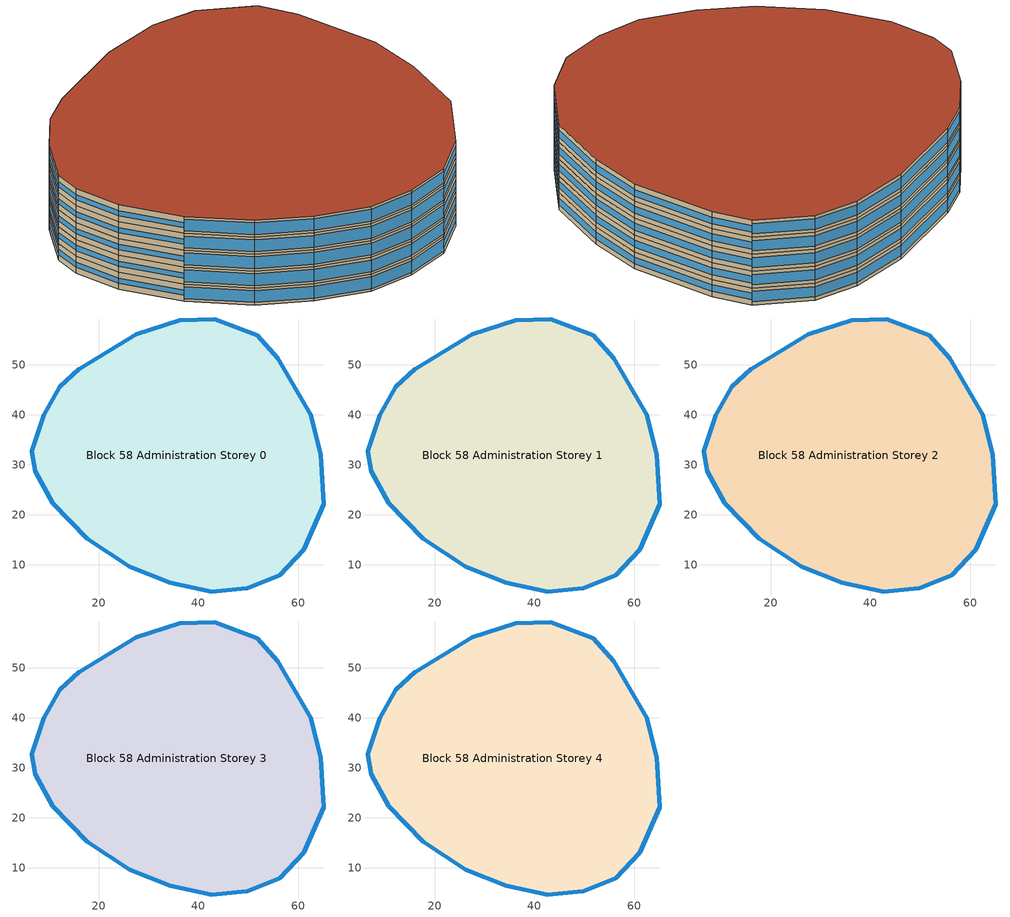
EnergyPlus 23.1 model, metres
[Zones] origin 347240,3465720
Block 58 Administration Storey 0
 floor ground (Project Floor): 55.92,51.37 62.51,40.08 64.49,32.06 65.11,22.08 61.07,13.04 56.33,7.9 49.73,5.34 42.67,4.55 34.32,6.45 26.28,9.56 17.79,15.23 10.85,22.31 7.33,28.68 6.62,32.69 9.01,39.97 12.24,45.69 16.19,49.29 27.53,56.11 36.23,58.98 43.28,59.21 51.8,55.98 z0
 wall outside (Project Wall): 16.19,49.29 12.24,45.69 9.01,39.97 6.62,32.69 7.33,28.68 10.85,22.31 17.79,15.23 26.28,9.56 34.32,6.45 42.67,4.55 49.73,5.34 56.33,7.9 61.07,13.04 65.11,22.08 64.49,32.06 62.51,40.08 55.92,51.37 51.8,55.98 43.28,59.21 36.23,58.98 27.53,56.11 16.19,49.29 z0:3
 window (Administration_north_window_construction): 16.19,49.29 12.24,45.69 / 51.79,55.98 43.28,59.2 / 43.27,59.21 36.23,58.98 / 36.23,58.97 27.53,56.11 / 27.52,56.1 16.2,49.29 z0.6:2.4
 window (Administration_west_window_construction): 12.24,45.68 9.02,39.97 / 9.01,39.96 6.63,32.69 / 6.62,32.68 7.33,28.69 / 7.33,28.68 10.85,22.32 / 10.86,22.31 17.79,15.23 z1.05:1.95
 window (Administration_south_window_construction): 17.8,15.22 26.27,9.56 / 26.28,9.56 34.32,6.45 / 34.33,6.45 42.67,4.55 / 42.67,4.55 49.72,5.34 / 49.73,5.34 56.33,7.9 z0.45:2.55
 window (Administration_east_window_construction): 56.33,7.9 61.07,13.04 / 61.07,13.05 65.1,22.07 / 65.1,22.08 64.49,32.06 / 64.49,32.07 62.51,40.07 / 62.51,40.08 55.92,51.37 / 55.92,51.37 51.8,55.97 z0.9:2.1
 roof outside (Project Ceiling): 56.33,7.9 61.07,13.04 65.11,22.08 64.49,32.06 62.51,40.08 55.92,51.37 51.8,55.98 43.28,59.21 36.23,58.98 27.53,56.11 16.19,49.29 12.24,45.69 9.01,39.97 6.62,32.69 7.33,28.68 10.85,22.31 17.79,15.23 26.28,9.56 34.32,6.45 42.67,4.55 49.73,5.34 z3
Block 58 Administration Storey 1
 floor outside (Project Floor): 55.92,51.37 62.51,40.08 64.49,32.06 65.11,22.08 61.07,13.04 56.33,7.9 49.73,5.34 42.67,4.55 34.32,6.45 26.28,9.56 17.79,15.23 10.85,22.31 7.33,28.68 6.62,32.69 9.01,39.97 12.24,45.69 16.19,49.29 27.53,56.11 36.23,58.98 43.28,59.21 51.8,55.98 z3
 wall outside (Project Wall): 16.19,49.29 12.24,45.69 9.01,39.97 6.62,32.69 7.33,28.68 10.85,22.31 17.79,15.23 26.28,9.56 34.32,6.45 42.67,4.55 49.73,5.34 56.33,7.9 61.07,13.04 65.11,22.08 64.49,32.06 62.51,40.08 55.92,51.37 51.8,55.98 43.28,59.21 36.23,58.98 27.53,56.11 16.19,49.29 z3:6
 window (Administration_north_window_construction): 16.19,49.29 12.24,45.69 / 51.79,55.98 43.28,59.2 / 43.27,59.21 36.23,58.98 / 36.23,58.97 27.53,56.11 / 27.52,56.1 16.2,49.29 z3.6:5.4
 window (Administration_west_window_construction): 12.24,45.68 9.02,39.97 / 9.01,39.96 6.63,32.69 / 6.62,32.68 7.33,28.69 / 7.33,28.68 10.85,22.32 / 10.86,22.31 17.79,15.23 z4.05:4.95
 window (Administration_south_window_construction): 17.8,15.22 26.27,9.56 / 26.28,9.56 34.32,6.45 / 34.33,6.45 42.67,4.55 / 42.67,4.55 49.72,5.34 / 49.73,5.34 56.33,7.9 z3.45:5.55
 window (Administration_east_window_construction): 56.33,7.9 61.07,13.04 / 61.07,13.05 65.1,22.07 / 65.1,22.08 64.49,32.06 / 64.49,32.07 62.51,40.07 / 62.51,40.08 55.92,51.37 / 55.92,51.37 51.8,55.97 z3.9:5.1
 roof outside (Project Ceiling): 56.33,7.9 61.07,13.04 65.11,22.08 64.49,32.06 62.51,40.08 55.92,51.37 51.8,55.98 43.28,59.21 36.23,58.98 27.53,56.11 16.19,49.29 12.24,45.69 9.01,39.97 6.62,32.69 7.33,28.68 10.85,22.31 17.79,15.23 26.28,9.56 34.32,6.45 42.67,4.55 49.73,5.34 z6
Block 58 Administration Storey 2
 floor outside (Project Floor): 55.92,51.37 62.51,40.08 64.49,32.06 65.11,22.08 61.07,13.04 56.33,7.9 49.73,5.34 42.67,4.55 34.32,6.45 26.28,9.56 17.79,15.23 10.85,22.31 7.33,28.68 6.62,32.69 9.01,39.97 12.24,45.69 16.19,49.29 27.53,56.11 36.23,58.98 43.28,59.21 51.8,55.98 z6
 wall outside (Project Wall): 16.19,49.29 12.24,45.69 9.01,39.97 6.62,32.69 7.33,28.68 10.85,22.31 17.79,15.23 26.28,9.56 34.32,6.45 42.67,4.55 49.73,5.34 56.33,7.9 61.07,13.04 65.11,22.08 64.49,32.06 62.51,40.08 55.92,51.37 51.8,55.98 43.28,59.21 36.23,58.98 27.53,56.11 16.19,49.29 z6:9
 window (Administration_north_window_construction): 16.19,49.29 12.24,45.69 / 51.79,55.98 43.28,59.2 / 43.27,59.21 36.23,58.98 / 36.23,58.97 27.53,56.11 / 27.52,56.1 16.2,49.29 z6.6:8.4
 window (Administration_west_window_construction): 12.24,45.68 9.02,39.97 / 9.01,39.96 6.63,32.69 / 6.62,32.68 7.33,28.69 / 7.33,28.68 10.85,22.32 / 10.86,22.31 17.79,15.23 z7.05:7.95
 window (Administration_south_window_construction): 17.8,15.22 26.27,9.56 / 26.28,9.56 34.32,6.45 / 34.33,6.45 42.67,4.55 / 42.67,4.55 49.72,5.34 / 49.73,5.34 56.33,7.9 z6.45:8.55
 window (Administration_east_window_construction): 56.33,7.9 61.07,13.04 / 61.07,13.05 65.1,22.07 / 65.1,22.08 64.49,32.06 / 64.49,32.07 62.51,40.07 / 62.51,40.08 55.92,51.37 / 55.92,51.37 51.8,55.97 z6.9:8.1
 roof outside (Project Ceiling): 56.33,7.9 61.07,13.04 65.11,22.08 64.49,32.06 62.51,40.08 55.92,51.37 51.8,55.98 43.28,59.21 36.23,58.98 27.53,56.11 16.19,49.29 12.24,45.69 9.01,39.97 6.62,32.69 7.33,28.68 10.85,22.31 17.79,15.23 26.28,9.56 34.32,6.45 42.67,4.55 49.73,5.34 z9
Block 58 Administration Storey 3
 floor outside (Project Floor): 55.92,51.37 62.51,40.08 64.49,32.06 65.11,22.08 61.07,13.04 56.33,7.9 49.73,5.34 42.67,4.55 34.32,6.45 26.28,9.56 17.79,15.23 10.85,22.31 7.33,28.68 6.62,32.69 9.01,39.97 12.24,45.69 16.19,49.29 27.53,56.11 36.23,58.98 43.28,59.21 51.8,55.98 z9
 wall outside (Project Wall): 16.19,49.29 12.24,45.69 9.01,39.97 6.62,32.69 7.33,28.68 10.85,22.31 17.79,15.23 26.28,9.56 34.32,6.45 42.67,4.55 49.73,5.34 56.33,7.9 61.07,13.04 65.11,22.08 64.49,32.06 62.51,40.08 55.92,51.37 51.8,55.98 43.28,59.21 36.23,58.98 27.53,56.11 16.19,49.29 z9:12
 window (Administration_north_window_construction): 16.19,49.29 12.24,45.69 / 51.79,55.98 43.28,59.2 / 43.27,59.21 36.23,58.98 / 36.23,58.97 27.53,56.11 / 27.52,56.1 16.2,49.29 z9.6:11.4
 window (Administration_west_window_construction): 12.24,45.68 9.02,39.97 / 9.01,39.96 6.63,32.69 / 6.62,32.68 7.33,28.69 / 7.33,28.68 10.85,22.32 / 10.86,22.31 17.79,15.23 z10.05:10.95
 window (Administration_south_window_construction): 17.8,15.22 26.27,9.56 / 26.28,9.56 34.32,6.45 / 34.33,6.45 42.67,4.55 / 42.67,4.55 49.72,5.34 / 49.73,5.34 56.33,7.9 z9.45:11.55
 window (Administration_east_window_construction): 56.33,7.9 61.07,13.04 / 61.07,13.05 65.1,22.07 / 65.1,22.08 64.49,32.06 / 64.49,32.07 62.51,40.07 / 62.51,40.08 55.92,51.37 / 55.92,51.37 51.8,55.97 z9.9:11.1
 roof outside (Project Ceiling): 56.33,7.9 61.07,13.04 65.11,22.08 64.49,32.06 62.51,40.08 55.92,51.37 51.8,55.98 43.28,59.21 36.23,58.98 27.53,56.11 16.19,49.29 12.24,45.69 9.01,39.97 6.62,32.69 7.33,28.68 10.85,22.31 17.79,15.23 26.28,9.56 34.32,6.45 42.67,4.55 49.73,5.34 z12
Block 58 Administration Storey 4
 floor outside (Project Floor): 55.92,51.37 62.51,40.08 64.49,32.06 65.11,22.08 61.07,13.04 56.33,7.9 49.73,5.34 42.67,4.55 34.32,6.45 26.28,9.56 17.79,15.23 10.85,22.31 7.33,28.68 6.62,32.69 9.01,39.97 12.24,45.69 16.19,49.29 27.53,56.11 36.23,58.98 43.28,59.21 51.8,55.98 z12
 wall outside (Project Wall): 16.19,49.29 12.24,45.69 9.01,39.97 6.62,32.69 7.33,28.68 10.85,22.31 17.79,15.23 26.28,9.56 34.32,6.45 42.67,4.55 49.73,5.34 56.33,7.9 61.07,13.04 65.11,22.08 64.49,32.06 62.51,40.08 55.92,51.37 51.8,55.98 43.28,59.21 36.23,58.98 27.53,56.11 16.19,49.29 z12:15
 window (Administration_north_window_construction): 16.19,49.29 12.24,45.69 / 51.79,55.98 43.28,59.2 / 43.27,59.21 36.23,58.98 / 36.23,58.97 27.53,56.11 / 27.52,56.1 16.2,49.29 z12.6:14.4
 window (Administration_west_window_construction): 12.24,45.68 9.02,39.97 / 9.01,39.96 6.63,32.69 / 6.62,32.68 7.33,28.69 / 7.33,28.68 10.85,22.32 / 10.86,22.31 17.79,15.23 z13.05:13.95
 window (Administration_south_window_construction): 17.8,15.22 26.27,9.56 / 26.28,9.56 34.32,6.45 / 34.33,6.45 42.67,4.55 / 42.67,4.55 49.72,5.34 / 49.73,5.34 56.33,7.9 z12.45:14.55
 window (Administration_east_window_construction): 56.33,7.9 61.07,13.04 / 61.07,13.05 65.1,22.07 / 65.1,22.08 64.49,32.06 / 64.49,32.07 62.51,40.07 / 62.51,40.08 55.92,51.37 / 55.92,51.37 51.8,55.97 z12.9:14.1
 roof outside (Project Flat Roof): 56.33,7.9 61.07,13.04 65.11,22.08 64.49,32.06 62.51,40.08 55.92,51.37 51.8,55.98 43.28,59.21 36.23,58.98 27.53,56.11 16.19,49.29 12.24,45.69 9.01,39.97 6.62,32.69 7.33,28.68 10.85,22.31 17.79,15.23 26.28,9.56 34.32,6.45 42.67,4.55 49.73,5.34 z15
[Building]
Building_1: North Axis=0; Terrain=City; Loads Convergence Tolerance Value=0.04; Temperature Convergence Tolerance Value=0.4; Solar Distribution=FullExterior; Maximum Number of Warmup Days=25; Minimum Number of Warmup Days=6
[Site:Location]
CHN Design_Conditions: Latitude=30; Longitude=114; Time Zone=8; Elevation=12
[SIZINGPERIOD:DESIGNDAY] Day of Month=21; DryBulb Temperature Range Modifier Type=DefaultMultipliers; Humidity Condition Type=Wetbulb; Barometric Pressure=101181; Rain Indicator=No; Snow Indicator=No; Daylight Saving Time Indicator=No; Sky Clearness=0; Begin Environment Reset Mode=FullResetAtBeginEnvironment
Name | Month | Day Type | Maximum DryBulb Temperature | Daily DryBulb Temperature Range | Wetbulb or DewPoint at Maximum DryBulb | Wind Speed | Wind Direction | Solar Model Indicator | ASHRAE Clear Sky Optical Depth for Beam Irradiance taub | ASHRAE Clear Sky Optical Depth for Diffuse Irradiance taud
Ann Htg 99.6% Condns DB | 1 | WinterDesignDay | -10 | 0 | -4.8 | 1 | 340 | ASHRAEClearSky | 0 | 0
Ann Clg .4% Condns DB=>MWB | 7 | SummerDesignDay | 40 | 6.6 | 27.1 | 3.5 | 220 | ASHRAETau | 0.781 | 1.413
[MATERIAL]
DefaultMaterial: Roughness=Rough; Thickness=0.1; Conductivity=0.1; Density=1000; Specific Heat=1000; Thermal Absorptance=0.9; Solar Absorptance=0.7; Visible Absorptance=0.7
[WINDOWMATERIAL:SIMPLEGLAZINGSYSTEM] UFactor=3; Visible Transmittance=0.6
Name | Solar Heat Gain Coefficient
Administration_east_window; Administration_south_window; Administration_west_window | 0.3
Administration_north_window | 0.35
[CONSTRUCTION]
Project Wall; Project Floor; Project Flat Roof; Project Ceiling: DefaultMaterial
Administration_east_window_construction: Administration_east_window
Administration_south_window_construction: Administration_south_window
Administration_west_window_construction: Administration_west_window
Administration_north_window_construction: Administration_north_window
[SPACE] Ceiling Height=autocalculate; Volume=autocalculate; Floor Area=autocalculate; Space Type=Administration
Name | Zone
Block 58 Administration Storey 0_space | Block 58 Administration Storey 0
Block 58 Administration Storey 1_space | Block 58 Administration Storey 1
Block 58 Administration Storey 2_space | Block 58 Administration Storey 2
Block 58 Administration Storey 3_space | Block 58 Administration Storey 3
Block 58 Administration Storey 4_space | Block 58 Administration Storey 4
[SPACELIST]
Administration: Block 58 Administration Storey 0_space, Block 58 Administration Storey 1_space, Block 58 Administration Storey 2_space, Block 58 Administration Storey 3_space, Block 58 Administration Storey 4_space
[ZONE] Type=1; Multiplier=1; Ceiling Height=autocalculate; Volume=autocalculate; Floor Area=autocalculate; Part of Total Floor Area=Yes
Block 58 Administration Storey 0; Block 58 Administration Storey 1; Block 58 Administration Storey 2; Block 58 Administration Storey 3; Block 58 Administration Storey 4
[PEOPLE]
People_for_administration: Zone or ZoneList or Space or SpaceList=Administration; Number of People Schedule=SeasonalSchedule_Schedule_administration_people; Number of People Calculation Method=People/Area; People per Floor Area=0.125; Fraction Radiant=0.3; Sensible Heat Fraction=autocalculate; Activity Level Schedule=SeasonalSchedule_Schedule_administration_activity; Carbon Dioxide Generation Rate=3.82e-08; Enable ASHRAE 55 Comfort Warnings=No; Mean Radiant Temperature Calculation Type=ZoneAveraged; Clothing Insulation Calculation Method=ClothingInsulationSchedule; Cold Stress Temperature Threshold=15.56; Heat Stress Temperature Threshold=30
[LIGHTS]
Light_for_administration: Zone or ZoneList or Space or SpaceList=Administration; Schedule=SeasonalSchedule_administration_lighting; Design Level Calculation Method=Watts/Area; Watts per Zone Floor Area=8; Return Air Fraction=0; Fraction Radiant=0.32; Fraction Visible=0.25; Fraction Replaceable=1; EndUse Subcategory=General; Return Air Fraction Calculated from Plenum Temperature=No; Return Air Fraction Function of Plenum Temperature Coefficient 1=0; Return Air Fraction Function of Plenum Temperature Coefficient 2=0
[ELECTRICEQUIPMENT]
Equipment_for_administration: Zone or ZoneList or Space or SpaceList=Administration; Schedule=SeasonalSchedule_Schedule_administration_equipment; Design Level Calculation Method=Watts/Area; Watts per Zone Floor Area=15; Fraction Latent=0; Fraction Radiant=0; Fraction Lost=0; EndUse Subcategory=Electric Equipment
[DAYLIGHTING:CONTROLS] Illuminance Setpoint at Reference Point 1=300
Name | Zone or Space | Glare Calculation Daylighting Reference Point | Daylighting Reference Point 1
Dlight_Block 58 Administration Storey 0 | Block 58 Administration Storey 0 | Rpoint_Block 58 Administration Storey 0 | Rpoint_Block 58 Administration Storey 0
Dlight_Block 58 Administration Storey 1 | Block 58 Administration Storey 1 | Rpoint_Block 58 Administration Storey 1 | Rpoint_Block 58 Administration Storey 1
Dlight_Block 58 Administration Storey 2 | Block 58 Administration Storey 2 | Rpoint_Block 58 Administration Storey 2 | Rpoint_Block 58 Administration Storey 2
Dlight_Block 58 Administration Storey 3 | Block 58 Administration Storey 3 | Rpoint_Block 58 Administration Storey 3 | Rpoint_Block 58 Administration Storey 3
Dlight_Block 58 Administration Storey 4 | Block 58 Administration Storey 4 | Rpoint_Block 58 Administration Storey 4 | Rpoint_Block 58 Administration Storey 4
[HVACTEMPLATE:THERMOSTAT]
Name | Heating Setpoint Schedule | Cooling Setpoint Schedule
Thermostat_for_office | SeasonalSchedule_office_heating | SeasonalSchedule_office_cooling
Thermostat_for_commercial | SeasonalSchedule_commerical_heating | SeasonalSchedule_commerical_cooling
Thermostat_for_residential | SeasonalSchedule_residential_heating | SeasonalSchedule_residential_cooling
Thermostat_for_school | SeasonalSchedule_school_heating | SeasonalSchedule_school_cooling
Thermostat_for_hospital | SeasonalSchedule_hospital_heating | SeasonalSchedule_hospital_cooling
Thermostat_for_industrial | SeasonalSchedule_Industrial_heating | SeasonalSchedule_Industrial_cooling
Thermostat_for_transport | SeasonalSchedule_transport_heating | SeasonalSchedule_transport_cooling
Thermostat_for_administration | SeasonalSchedule_administration_heating | SeasonalSchedule_administration_cooling
[HVACTEMPLATE:ZONE:IDEALLOADSAIRSYSTEM] Template Thermostat=Thermostat_for_administration; Maximum Heating Supply Air Temperature=50; Minimum Cooling Supply Air Temperature=13; Maximum Heating Supply Air Humidity Ratio=0.0156; Minimum Cooling Supply Air Humidity Ratio=0.0077; Heating Limit=NoLimit; Cooling Limit=NoLimit; Dehumidification Control Type=ConstantSensibleHeatRatio; Cooling Sensible Heat Ratio=0.7; Dehumidification Setpoint=60; Humidification Control Type=None; Humidification Setpoint=30; Outdoor Air Method=DetailedSpecification; Outdoor Air Flow Rate per Person=0.00944; Outdoor Air Flow Rate per Zone Floor Area=0; Outdoor Air Flow Rate per Zone=0; Design Specification Outdoor Air Object=Ventilation_for_administration; Demand Controlled Ventilation Type=None; Outdoor Air Economizer Type=NoEconomizer; Heat Recovery Type=None; Sensible Heat Recovery Effectiveness=0.7; Latent Heat Recovery Effectiveness=0.65
Block 58 Administration Storey 0; Block 58 Administration Storey 1; Block 58 Administration Storey 2; Block 58 Administration Storey 3; Block 58 Administration Storey 4
[DESIGNSPECIFICATION:OUTDOORAIR]
Ventilation_for_administration: Outdoor Air Method=Flow/Person; Outdoor Air Flow per Person=0.00833333; Outdoor Air Flow per Zone Floor Area=0; Outdoor Air Flow per Zone=0; Outdoor Air Flow Air Changes per Hour=0
[SCHEDULE:DAY:HOURLY]
Schedule_administration_heating_summer_hourly; Schedule_commerical_heating_summer_hourly; Schedule_residential_heating_summer_hourly; Schedule_school_heating_summer_hourly; Schedule_hospital_heating_summer_hourly; Schedule_Industrial_heating_summer_hourly; Schedule_transport_heating_summer_hourly; Schedule_office_heating_summer_hourly: -20, -20, -20, -20, -20, -20, -20, -20, -20, -20, -20, -20, -20, -20, -20, -20, -20, -20, -20, -20, -20, -20, -20, -20
Schedule_administration_heating_winnter_weekday_hourly: 5, 5, 5, 5, 5, 5, 12, 12, 18, 20, 20, 20, 20, 20, 20, 20, 20, 20, 18, 5, 5, 5, 5, 5
Schedule_administration_heating_winnter_holiday_hourly; Schedule_school_heating_winnter_holiday_hourly: 5, 5, 5, 5, 5, 5, 5, 5, 5, 5, 5, 5, 5, 5, 5, 5, 5, 5, 5, 5, 5, 5, 5, 5
Schedule_administration_cooling_winter_hourly; Schedule_administration_cooling_summer_holiday_hourly; Schedule_commerical_cooling_winter_hourly; Schedule_residential_cooling_winter_hourly; Schedule_school_cooling_winter_hourly; Schedule_school_cooling_summer_holiday_hourly; Schedule_hospital_cooling_winter_hourly; Schedule_Industrial_cooling_winter_hourly; Schedule_transport_cooling_winter_hourly; Schedule_office_cooling_winter_hourly: 50, 50, 50, 50, 50, 50, 50, 50, 50, 50, 50, 50, 50, 50, 50, 50, 50, 50, 50, 50, 50, 50, 50, 50
Schedule_administration_cooling_summer_weekday_hourly: 50, 50, 50, 50, 50, 50, 50, 28, 26, 26, 26, 26, 26, 26, 26, 26, 26, 26, 50, 50, 50, 50, 50, 50
Schedule_administration_lighting_weekday_hourly: 0.2, 0.2, 0.2, 0.2, 0.2, 0.2, 0.2, 0.5, 0.95, 0.95, 0.95, 0.8, 0.8, 0.95, 0.95, 0.95, 0.95, 0.95, 0.3, 0.2, 0.2, 0.2, 0.2, 0.2
Schedule_administration_lighting_holiday_hourly: 0.2, 0.2, 0.2, 0.2, 0.2, 0.2, 0.2, 0.25, 0.475, 0.475, 0.475, 0.4, 0.4, 0.475, 0.475, 0.475, 0.475, 0.475, 0.2, 0.2, 0.2, 0.2, 0.2, 0.2
Schedule_administration_equipment_weekday_hourly: 0.2, 0.2, 0.2, 0.2, 0.2, 0.2, 0.2, 0.5, 0.95, 0.95, 0.95, 0.5, 0.5, 0.95, 0.95, 0.95, 0.95, 0.3, 0.2, 0.2, 0.2, 0.2, 0.2, 0.2
Schedule_administration_equipment_holiday_hourly: 0.2, 0.2, 0.2, 0.2, 0.2, 0.2, 0.2, 0.25, 0.475, 0.475, 0.475, 0.25, 0.25, 0.475, 0.475, 0.475, 0.475, 0.2, 0.2, 0.2, 0.2, 0.2, 0.2, 0.2
Schedule_administration_people_weekday_hourly: 0, 0, 0, 0, 0, 0, 0.1, 0.5, 0.95, 0.95, 0.95, 0.8, 0.8, 0.95, 0.95, 0.95, 0.95, 0.3, 0.1, 0, 0, 0, 0, 0
Schedule_administration_people_holiday_hourly: 0, 0, 0, 0, 0, 0, 0.02, 0.1, 0.19, 0.19, 0.19, 0.16, 0.16, 0.19, 0.19, 0.19, 0.19, 0.06, 0.02, 0, 0, 0, 0, 0
Schedule_administration_activity_weekday_hourly; Schedule_administration_activity_holiday_hourly: 144, 144, 144, 144, 144, 144, 144, 144, 144, 144, 144, 144, 144, 144, 144, 144, 144, 144, 144, 144, 144, 144, 144, 144
Schedule_commerical_heating_winnter_weekday_hourly; Schedule_commerical_heating_winnter_holiday_hourly: 5, 5, 5, 5, 5, 5, 12, 16, 18, 18, 18, 18, 18, 18, 18, 18, 18, 18, 18, 18, 12, 5, 5, 5
Schedule_commerical_cooling_summer_weekday_hourly; Schedule_commerical_cooling_summer_holiday_hourly: 50, 50, 50, 50, 50, 50, 50, 28, 24, 24, 24, 24, 24, 24, 24, 24, 24, 24, 24, 24, 24, 28, 50, 50
Schedule_residential_heating_winnter_weekday_hourly; Schedule_residential_heating_winnter_holiday_hourly: 18, 18, 18, 18, 18, 18, 18, -20, -20, -20, -20, -20, -20, -20, -20, -20, -20, -20, -20, -20, 18, 18, 18, 18
Schedule_residential_cooling_summer_weekday_hourly; Schedule_residential_cooling_summer_holiday_hourly: 26, 26, 26, 26, 26, 26, 26, 50, 50, 50, 50, 50, 50, 50, 50, 50, 50, 50, 50, 50, 26, 26, 26, 26
Schedule_school_heating_winnter_weekday_hourly: 5, 5, 5, 5, 5, 12, 18, 20, 20, 20, 20, 20, 20, 20, 20, 20, 20, 20, 18, 12, 5, 5, 5, 5
Schedule_school_cooling_summer_weekday_hourly: 50, 50, 50, 50, 50, 50, 28, 26, 26, 26, 26, 26, 26, 26, 26, 26, 26, 26, 50, 50, 50, 50, 50, 50
Schedule_hospital_heating_winnter_weekday_hourly; Schedule_hospital_heating_winnter_holiday_hourly: 22, 22, 22, 22, 22, 22, 22, 22, 22, 22, 22, 22, 22, 22, 22, 22, 22, 22, 22, 22, 22, 22, 22, 22
Schedule_hospital_cooling_summer_weekday_hourly; Schedule_hospital_cooling_summer_holiday_hourly: 26, 26, 26, 26, 26, 26, 26, 26, 26, 26, 26, 26, 26, 26, 26, 26, 26, 26, 26, 26, 26, 26, 26, 26
Schedule_Industrial_heating_winnter_weekday_hourly; Schedule_Industrial_heating_winnter_holiday_hourly: -20, -20, -20, -20, -20, -20, 18, 18, 18, 18, 18, 18, 18, 18, 18, 18, 18, 18, 18, -20, -20, -20, -20, -20
Schedule_Industrial_cooling_summer_weekday_hourly; Schedule_Industrial_cooling_summer_holiday_hourly: 50, 50, 50, 50, 50, 50, 50, 28, 28, 28, 28, 28, 28, 28, 28, 28, 28, 28, 28, 50, 50, 50, 50, 50
Schedule_transport_heating_winnter_weekday_hourly; Schedule_transport_heating_winnter_holiday_hourly: 18, 18, 18, 18, 18, 18, 20, 20, 20, 20, 20, 20, 20, 20, 20, 20, 20, 20, 20, 20, 20, 20, 18, 18
Schedule_transport_cooling_summer_weekday_hourly; Schedule_transport_cooling_summer_holiday_hourly: 26, 26, 26, 26, 26, 26, 26, 24, 24, 24, 25, 24, 24, 24, 24, 24, 24, 24, 24, 24, 24, 24, 26, 28
Schedule_office_heating_winnter_weekday_hourly: 5, 5, 5, 5, 5, 5, 12, 18, 20, 20, 20, 20, 20, 20, 20, 20, 20, 20, 20, 18, 12, 5, 5, 5
Schedule_office_heating_winnter_holiday_hourly: 5, 5, 5, 5, 5, 5, 5, 5, 5, 16, 16, 16, 16, 16, 16, 16, 16, 5, 5, 5, 5, 5, 5, 5
Schedule_office_cooling_summer_weekday_hourly: 50, 50, 50, 50, 50, 50, 28, 26, 26, 26, 26, 26, 26, 26, 26, 26, 26, 26, 26, 26, 50, 50, 50, 50
Schedule_office_cooling_summer_holiday_hourly: 50, 50, 50, 50, 50, 50, 50, 50, 50, 50, 50, 26, 26, 26, 26, 26, 26, 50, 50, 50, 50, 50, 50, 50
[SCHEDULE:WEEK:DAILY]
Schedule_office_heating_summer_weekly: Schedule_office_heating_summer_hourly, Schedule_office_heating_summer_hourly, Schedule_office_heating_summer_hourly, Schedule_office_heating_summer_hourly, Schedule_office_heating_summer_hourly, Schedule_office_heating_summer_hourly, Schedule_office_heating_summer_hourly, Schedule_office_heating_summer_hourly, Schedule_office_heating_summer_hourly, Schedule_office_heating_summer_hourly, Schedule_office_heating_summer_hourly, Schedule_office_heating_summer_hourly
Schedule_office_heating_winnter_weekly: Schedule_office_heating_winnter_holiday_hourly, Schedule_office_heating_winnter_weekday_hourly, Schedule_office_heating_winnter_weekday_hourly, Schedule_office_heating_winnter_weekday_hourly, Schedule_office_heating_winnter_weekday_hourly, Schedule_office_heating_winnter_weekday_hourly, Schedule_office_heating_winnter_holiday_hourly, Schedule_office_heating_winnter_holiday_hourly, Schedule_office_heating_winnter_weekday_hourly, Schedule_office_heating_winnter_weekday_hourly, Schedule_office_heating_winnter_holiday_hourly, Schedule_office_heating_winnter_holiday_hourly
Schedule_office_cooling_winnter_weekly: Schedule_office_cooling_winter_hourly, Schedule_office_cooling_winter_hourly, Schedule_office_cooling_winter_hourly, Schedule_office_cooling_winter_hourly, Schedule_office_cooling_winter_hourly, Schedule_office_cooling_winter_hourly, Schedule_office_cooling_winter_hourly, Schedule_office_cooling_winter_hourly, Schedule_office_cooling_winter_hourly, Schedule_office_cooling_winter_hourly, Schedule_office_cooling_winter_hourly, Schedule_office_cooling_winter_hourly
Schedule_office_cooling_summer_weekly: Schedule_office_cooling_summer_holiday_hourly, Schedule_office_cooling_summer_weekday_hourly, Schedule_office_cooling_summer_weekday_hourly, Schedule_office_cooling_summer_weekday_hourly, Schedule_office_cooling_summer_weekday_hourly, Schedule_office_cooling_summer_weekday_hourly, Schedule_office_cooling_summer_holiday_hourly, Schedule_office_cooling_summer_holiday_hourly, Schedule_office_cooling_summer_weekday_hourly, Schedule_office_cooling_summer_weekday_hourly, Schedule_office_cooling_summer_holiday_hourly, Schedule_office_cooling_summer_holiday_hourly
Schedule_commerical_heating_summer_weekly: Schedule_commerical_heating_summer_hourly, Schedule_commerical_heating_summer_hourly, Schedule_commerical_heating_summer_hourly, Schedule_commerical_heating_summer_hourly, Schedule_commerical_heating_summer_hourly, Schedule_commerical_heating_summer_hourly, Schedule_commerical_heating_summer_hourly, Schedule_commerical_heating_summer_hourly, Schedule_commerical_heating_summer_hourly, Schedule_commerical_heating_summer_hourly, Schedule_commerical_heating_summer_hourly, Schedule_commerical_heating_summer_hourly
Schedule_commerical_heating_winnter_weekly: Schedule_commerical_heating_winnter_holiday_hourly, Schedule_commerical_heating_winnter_weekday_hourly, Schedule_commerical_heating_winnter_weekday_hourly, Schedule_commerical_heating_winnter_weekday_hourly, Schedule_commerical_heating_winnter_weekday_hourly, Schedule_commerical_heating_winnter_weekday_hourly, Schedule_commerical_heating_winnter_holiday_hourly, Schedule_commerical_heating_winnter_holiday_hourly, Schedule_commerical_heating_winnter_weekday_hourly, Schedule_commerical_heating_winnter_weekday_hourly, Schedule_commerical_heating_winnter_holiday_hourly, Schedule_commerical_heating_winnter_holiday_hourly
Schedule_commerical_cooling_winnter_weekly: Schedule_commerical_cooling_winter_hourly, Schedule_commerical_cooling_winter_hourly, Schedule_commerical_cooling_winter_hourly, Schedule_commerical_cooling_winter_hourly, Schedule_commerical_cooling_winter_hourly, Schedule_commerical_cooling_winter_hourly, Schedule_commerical_cooling_winter_hourly, Schedule_commerical_cooling_winter_hourly, Schedule_commerical_cooling_winter_hourly, Schedule_commerical_cooling_winter_hourly, Schedule_commerical_cooling_winter_hourly, Schedule_commerical_cooling_winter_hourly
Schedule_commerical_cooling_summer_weekly: Schedule_commerical_cooling_summer_holiday_hourly, Schedule_commerical_cooling_summer_weekday_hourly, Schedule_commerical_cooling_summer_weekday_hourly, Schedule_commerical_cooling_summer_weekday_hourly, Schedule_commerical_cooling_summer_weekday_hourly, Schedule_commerical_cooling_summer_weekday_hourly, Schedule_commerical_cooling_summer_holiday_hourly, Schedule_commerical_cooling_summer_holiday_hourly, Schedule_commerical_cooling_summer_weekday_hourly, Schedule_commerical_cooling_summer_weekday_hourly, Schedule_commerical_cooling_summer_holiday_hourly, Schedule_commerical_cooling_summer_holiday_hourly
Schedule_residential_heating_summer_weekly: Schedule_residential_heating_summer_hourly, Schedule_residential_heating_summer_hourly, Schedule_residential_heating_summer_hourly, Schedule_residential_heating_summer_hourly, Schedule_residential_heating_summer_hourly, Schedule_residential_heating_summer_hourly, Schedule_residential_heating_summer_hourly, Schedule_residential_heating_summer_hourly, Schedule_residential_heating_summer_hourly, Schedule_residential_heating_summer_hourly, Schedule_residential_heating_summer_hourly, Schedule_residential_heating_summer_hourly
Schedule_residential_heating_winnter_weekly: Schedule_residential_heating_winnter_holiday_hourly, Schedule_residential_heating_winnter_weekday_hourly, Schedule_residential_heating_winnter_weekday_hourly, Schedule_residential_heating_winnter_weekday_hourly, Schedule_residential_heating_winnter_weekday_hourly, Schedule_residential_heating_winnter_weekday_hourly, Schedule_residential_heating_winnter_holiday_hourly, Schedule_residential_heating_winnter_holiday_hourly, Schedule_residential_heating_winnter_weekday_hourly, Schedule_residential_heating_winnter_weekday_hourly, Schedule_residential_heating_winnter_holiday_hourly, Schedule_residential_heating_winnter_holiday_hourly
Schedule_residential_cooling_winnter_weekly: Schedule_residential_cooling_winter_hourly, Schedule_residential_cooling_winter_hourly, Schedule_residential_cooling_winter_hourly, Schedule_residential_cooling_winter_hourly, Schedule_residential_cooling_winter_hourly, Schedule_residential_cooling_winter_hourly, Schedule_residential_cooling_winter_hourly, Schedule_residential_cooling_winter_hourly, Schedule_residential_cooling_winter_hourly, Schedule_residential_cooling_winter_hourly, Schedule_residential_cooling_winter_hourly, Schedule_residential_cooling_winter_hourly
Schedule_residential_cooling_summer_weekly: Schedule_residential_cooling_summer_holiday_hourly, Schedule_residential_cooling_summer_weekday_hourly, Schedule_residential_cooling_summer_weekday_hourly, Schedule_residential_cooling_summer_weekday_hourly, Schedule_residential_cooling_summer_weekday_hourly, Schedule_residential_cooling_summer_weekday_hourly, Schedule_residential_cooling_summer_holiday_hourly, Schedule_residential_cooling_summer_holiday_hourly, Schedule_residential_cooling_summer_weekday_hourly, Schedule_residential_cooling_summer_weekday_hourly, Schedule_residential_cooling_summer_holiday_hourly, Schedule_residential_cooling_summer_holiday_hourly
Schedule_school_heating_summer_weekly: Schedule_school_heating_summer_hourly, Schedule_school_heating_summer_hourly, Schedule_school_heating_summer_hourly, Schedule_school_heating_summer_hourly, Schedule_school_heating_summer_hourly, Schedule_school_heating_summer_hourly, Schedule_school_heating_summer_hourly, Schedule_school_heating_summer_hourly, Schedule_school_heating_summer_hourly, Schedule_school_heating_summer_hourly, Schedule_school_heating_summer_hourly, Schedule_school_heating_summer_hourly
Schedule_school_heating_winnter_weekly: Schedule_school_heating_winnter_holiday_hourly, Schedule_school_heating_winnter_weekday_hourly, Schedule_school_heating_winnter_weekday_hourly, Schedule_school_heating_winnter_weekday_hourly, Schedule_school_heating_winnter_weekday_hourly, Schedule_school_heating_winnter_weekday_hourly, Schedule_school_heating_winnter_holiday_hourly, Schedule_school_heating_winnter_holiday_hourly, Schedule_school_heating_winnter_weekday_hourly, Schedule_school_heating_winnter_weekday_hourly, Schedule_school_heating_winnter_holiday_hourly, Schedule_school_heating_winnter_holiday_hourly
Schedule_school_cooling_winnter_weekly: Schedule_school_cooling_winter_hourly, Schedule_school_cooling_winter_hourly, Schedule_school_cooling_winter_hourly, Schedule_school_cooling_winter_hourly, Schedule_school_cooling_winter_hourly, Schedule_school_cooling_winter_hourly, Schedule_school_cooling_winter_hourly, Schedule_school_cooling_winter_hourly, Schedule_school_cooling_winter_hourly, Schedule_school_cooling_winter_hourly, Schedule_school_cooling_winter_hourly, Schedule_school_cooling_winter_hourly
Schedule_school_cooling_summer_weekly: Schedule_school_cooling_summer_holiday_hourly, Schedule_school_cooling_summer_weekday_hourly, Schedule_school_cooling_summer_weekday_hourly, Schedule_school_cooling_summer_weekday_hourly, Schedule_school_cooling_summer_weekday_hourly, Schedule_school_cooling_summer_weekday_hourly, Schedule_school_cooling_summer_holiday_hourly, Schedule_school_cooling_summer_holiday_hourly, Schedule_school_cooling_summer_weekday_hourly, Schedule_school_cooling_summer_weekday_hourly, Schedule_school_cooling_summer_holiday_hourly, Schedule_school_cooling_summer_holiday_hourly
Schedule_hospital_heating_summer_weekly: Schedule_hospital_heating_summer_hourly, Schedule_hospital_heating_summer_hourly, Schedule_hospital_heating_summer_hourly, Schedule_hospital_heating_summer_hourly, Schedule_hospital_heating_summer_hourly, Schedule_hospital_heating_summer_hourly, Schedule_hospital_heating_summer_hourly, Schedule_hospital_heating_summer_hourly, Schedule_hospital_heating_summer_hourly, Schedule_hospital_heating_summer_hourly, Schedule_hospital_heating_summer_hourly, Schedule_hospital_heating_summer_hourly
Schedule_hospital_heating_winnter_weekly: Schedule_hospital_heating_winnter_holiday_hourly, Schedule_hospital_heating_winnter_weekday_hourly, Schedule_hospital_heating_winnter_weekday_hourly, Schedule_hospital_heating_winnter_weekday_hourly, Schedule_hospital_heating_winnter_weekday_hourly, Schedule_hospital_heating_winnter_weekday_hourly, Schedule_hospital_heating_winnter_holiday_hourly, Schedule_hospital_heating_winnter_holiday_hourly, Schedule_hospital_heating_winnter_weekday_hourly, Schedule_hospital_heating_winnter_weekday_hourly, Schedule_hospital_heating_winnter_holiday_hourly, Schedule_hospital_heating_winnter_holiday_hourly
Schedule_hospital_cooling_winnter_weekly: Schedule_hospital_cooling_winter_hourly, Schedule_hospital_cooling_winter_hourly, Schedule_hospital_cooling_winter_hourly, Schedule_hospital_cooling_winter_hourly, Schedule_hospital_cooling_winter_hourly, Schedule_hospital_cooling_winter_hourly, Schedule_hospital_cooling_winter_hourly, Schedule_hospital_cooling_winter_hourly, Schedule_hospital_cooling_winter_hourly, Schedule_hospital_cooling_winter_hourly, Schedule_hospital_cooling_winter_hourly, Schedule_hospital_cooling_winter_hourly
Schedule_hospital_cooling_summer_weekly: Schedule_hospital_cooling_summer_holiday_hourly, Schedule_hospital_cooling_summer_weekday_hourly, Schedule_hospital_cooling_summer_weekday_hourly, Schedule_hospital_cooling_summer_weekday_hourly, Schedule_hospital_cooling_summer_weekday_hourly, Schedule_hospital_cooling_summer_weekday_hourly, Schedule_hospital_cooling_summer_holiday_hourly, Schedule_hospital_cooling_summer_holiday_hourly, Schedule_hospital_cooling_summer_weekday_hourly, Schedule_hospital_cooling_summer_weekday_hourly, Schedule_hospital_cooling_summer_holiday_hourly, Schedule_hospital_cooling_summer_holiday_hourly
Schedule_Industrial_heating_summer_weekly: Schedule_Industrial_heating_summer_hourly, Schedule_Industrial_heating_summer_hourly, Schedule_Industrial_heating_summer_hourly, Schedule_Industrial_heating_summer_hourly, Schedule_Industrial_heating_summer_hourly, Schedule_Industrial_heating_summer_hourly, Schedule_Industrial_heating_summer_hourly, Schedule_Industrial_heating_summer_hourly, Schedule_Industrial_heating_summer_hourly, Schedule_Industrial_heating_summer_hourly, Schedule_Industrial_heating_summer_hourly, Schedule_Industrial_heating_summer_hourly
Schedule_Industrial_heating_winnter_weekly: Schedule_Industrial_heating_winnter_holiday_hourly, Schedule_Industrial_heating_winnter_weekday_hourly, Schedule_Industrial_heating_winnter_weekday_hourly, Schedule_Industrial_heating_winnter_weekday_hourly, Schedule_Industrial_heating_winnter_weekday_hourly, Schedule_Industrial_heating_winnter_weekday_hourly, Schedule_Industrial_heating_winnter_holiday_hourly, Schedule_Industrial_heating_winnter_holiday_hourly, Schedule_Industrial_heating_winnter_weekday_hourly, Schedule_Industrial_heating_winnter_weekday_hourly, Schedule_Industrial_heating_winnter_holiday_hourly, Schedule_Industrial_heating_winnter_holiday_hourly
Schedule_Industrial_cooling_winnter_weekly: Schedule_Industrial_cooling_winter_hourly, Schedule_Industrial_cooling_winter_hourly, Schedule_Industrial_cooling_winter_hourly, Schedule_Industrial_cooling_winter_hourly, Schedule_Industrial_cooling_winter_hourly, Schedule_Industrial_cooling_winter_hourly, Schedule_Industrial_cooling_winter_hourly, Schedule_Industrial_cooling_winter_hourly, Schedule_Industrial_cooling_winter_hourly, Schedule_Industrial_cooling_winter_hourly, Schedule_Industrial_cooling_winter_hourly, Schedule_Industrial_cooling_winter_hourly
Schedule_Industrial_cooling_summer_weekly: Schedule_Industrial_cooling_summer_holiday_hourly, Schedule_Industrial_cooling_summer_weekday_hourly, Schedule_Industrial_cooling_summer_weekday_hourly, Schedule_Industrial_cooling_summer_weekday_hourly, Schedule_Industrial_cooling_summer_weekday_hourly, Schedule_Industrial_cooling_summer_weekday_hourly, Schedule_Industrial_cooling_summer_holiday_hourly, Schedule_Industrial_cooling_summer_holiday_hourly, Schedule_Industrial_cooling_summer_weekday_hourly, Schedule_Industrial_cooling_summer_weekday_hourly, Schedule_Industrial_cooling_summer_holiday_hourly, Schedule_Industrial_cooling_summer_holiday_hourly
Schedule_administration_heating_summer_weekly: Schedule_administration_heating_summer_hourly, Schedule_administration_heating_summer_hourly, Schedule_administration_heating_summer_hourly, Schedule_administration_heating_summer_hourly, Schedule_administration_heating_summer_hourly, Schedule_administration_heating_summer_hourly, Schedule_administration_heating_summer_hourly, Schedule_administration_heating_summer_hourly, Schedule_administration_heating_summer_hourly, Schedule_administration_heating_summer_hourly, Schedule_administration_heating_summer_hourly, Schedule_administration_heating_summer_hourly
Schedule_administration_heating_winnter_weekly: Schedule_administration_heating_winnter_holiday_hourly, Schedule_administration_heating_winnter_weekday_hourly, Schedule_administration_heating_winnter_weekday_hourly, Schedule_administration_heating_winnter_weekday_hourly, Schedule_administration_heating_winnter_weekday_hourly, Schedule_administration_heating_winnter_weekday_hourly, Schedule_administration_heating_winnter_holiday_hourly, Schedule_administration_heating_winnter_holiday_hourly, Schedule_administration_heating_winnter_weekday_hourly, Schedule_administration_heating_winnter_weekday_hourly, Schedule_administration_heating_winnter_holiday_hourly, Schedule_administration_heating_winnter_holiday_hourly
Schedule_administration_cooling_winnter_weekly: Schedule_administration_cooling_winter_hourly, Schedule_administration_cooling_winter_hourly, Schedule_administration_cooling_winter_hourly, Schedule_administration_cooling_winter_hourly, Schedule_administration_cooling_winter_hourly, Schedule_administration_cooling_winter_hourly, Schedule_administration_cooling_winter_hourly, Schedule_administration_cooling_winter_hourly, Schedule_administration_cooling_winter_hourly, Schedule_administration_cooling_winter_hourly, Schedule_administration_cooling_winter_hourly, Schedule_administration_cooling_winter_hourly
Schedule_administration_cooling_summer_weekly: Schedule_administration_cooling_summer_holiday_hourly, Schedule_administration_cooling_summer_weekday_hourly, Schedule_administration_cooling_summer_weekday_hourly, Schedule_administration_cooling_summer_weekday_hourly, Schedule_administration_cooling_summer_weekday_hourly, Schedule_administration_cooling_summer_weekday_hourly, Schedule_administration_cooling_summer_holiday_hourly, Schedule_administration_cooling_summer_holiday_hourly, Schedule_administration_cooling_summer_weekday_hourly, Schedule_administration_cooling_summer_weekday_hourly, Schedule_administration_cooling_summer_holiday_hourly, Schedule_administration_cooling_summer_holiday_hourly
Schedule_administration_lighting_weekly: Schedule_administration_lighting_holiday_hourly, Schedule_administration_lighting_weekday_hourly, Schedule_administration_lighting_weekday_hourly, Schedule_administration_lighting_weekday_hourly, Schedule_administration_lighting_weekday_hourly, Schedule_administration_lighting_weekday_hourly, Schedule_administration_lighting_holiday_hourly, Schedule_administration_lighting_holiday_hourly, Schedule_administration_lighting_weekday_hourly, Schedule_administration_lighting_weekday_hourly, Schedule_administration_lighting_holiday_hourly, Schedule_administration_lighting_holiday_hourly
Schedule_administration_equipment_weekly: Schedule_administration_equipment_holiday_hourly, Schedule_administration_equipment_weekday_hourly, Schedule_administration_equipment_weekday_hourly, Schedule_administration_equipment_weekday_hourly, Schedule_administration_equipment_weekday_hourly, Schedule_administration_equipment_weekday_hourly, Schedule_administration_equipment_holiday_hourly, Schedule_administration_equipment_holiday_hourly, Schedule_administration_equipment_weekday_hourly, Schedule_administration_equipment_weekday_hourly, Schedule_administration_equipment_holiday_hourly, Schedule_administration_equipment_holiday_hourly
Schedule_administration_people_weekly: Schedule_administration_people_holiday_hourly, Schedule_administration_people_weekday_hourly, Schedule_administration_people_weekday_hourly, Schedule_administration_people_weekday_hourly, Schedule_administration_people_weekday_hourly, Schedule_administration_people_weekday_hourly, Schedule_administration_people_holiday_hourly, Schedule_administration_people_holiday_hourly, Schedule_administration_people_weekday_hourly, Schedule_administration_people_weekday_hourly, Schedule_administration_people_holiday_hourly, Schedule_administration_people_holiday_hourly
Schedule_administration_activity_weekly: Schedule_administration_activity_holiday_hourly, Schedule_administration_activity_weekday_hourly, Schedule_administration_activity_weekday_hourly, Schedule_administration_activity_weekday_hourly, Schedule_administration_activity_weekday_hourly, Schedule_administration_activity_weekday_hourly, Schedule_administration_activity_holiday_hourly, Schedule_administration_activity_holiday_hourly, Schedule_administration_activity_weekday_hourly, Schedule_administration_activity_weekday_hourly, Schedule_administration_activity_holiday_hourly, Schedule_administration_activity_holiday_hourly
Schedule_transport_heating_summer_weekly: Schedule_transport_heating_summer_hourly, Schedule_transport_heating_summer_hourly, Schedule_transport_heating_summer_hourly, Schedule_transport_heating_summer_hourly, Schedule_transport_heating_summer_hourly, Schedule_transport_heating_summer_hourly, Schedule_transport_heating_summer_hourly, Schedule_transport_heating_summer_hourly, Schedule_transport_heating_summer_hourly, Schedule_transport_heating_summer_hourly, Schedule_transport_heating_summer_hourly, Schedule_transport_heating_summer_hourly
Schedule_transport_heating_winnter_weekly: Schedule_transport_heating_winnter_holiday_hourly, Schedule_transport_heating_winnter_weekday_hourly, Schedule_transport_heating_winnter_weekday_hourly, Schedule_transport_heating_winnter_weekday_hourly, Schedule_transport_heating_winnter_weekday_hourly, Schedule_transport_heating_winnter_weekday_hourly, Schedule_transport_heating_winnter_holiday_hourly, Schedule_transport_heating_winnter_holiday_hourly, Schedule_transport_heating_winnter_weekday_hourly, Schedule_transport_heating_winnter_weekday_hourly, Schedule_transport_heating_winnter_holiday_hourly, Schedule_transport_heating_winnter_holiday_hourly
Schedule_transport_cooling_winnter_weekly: Schedule_transport_cooling_winter_hourly, Schedule_transport_cooling_winter_hourly, Schedule_transport_cooling_winter_hourly, Schedule_transport_cooling_winter_hourly, Schedule_transport_cooling_winter_hourly, Schedule_transport_cooling_winter_hourly, Schedule_transport_cooling_winter_hourly, Schedule_transport_cooling_winter_hourly, Schedule_transport_cooling_winter_hourly, Schedule_transport_cooling_winter_hourly, Schedule_transport_cooling_winter_hourly, Schedule_transport_cooling_winter_hourly
Schedule_transport_cooling_summer_weekly: Schedule_transport_cooling_summer_holiday_hourly, Schedule_transport_cooling_summer_weekday_hourly, Schedule_transport_cooling_summer_weekday_hourly, Schedule_transport_cooling_summer_weekday_hourly, Schedule_transport_cooling_summer_weekday_hourly, Schedule_transport_cooling_summer_weekday_hourly, Schedule_transport_cooling_summer_holiday_hourly, Schedule_transport_cooling_summer_holiday_hourly, Schedule_transport_cooling_summer_weekday_hourly, Schedule_transport_cooling_summer_weekday_hourly, Schedule_transport_cooling_summer_holiday_hourly, Schedule_transport_cooling_summer_holiday_hourly
[SCHEDULE:YEAR]
SeasonalSchedule_office_heating: Schedule_office_heating_winnter_weekly, 1, 1, 3, 31, Schedule_office_heating_summer_weekly, 4, 1, 11, 30, Schedule_office_heating_winnter_weekly, 12, 1, 12, 31
SeasonalSchedule_office_cooling: Schedule_office_cooling_winnter_weekly, 1, 1, 5, 31, Schedule_office_cooling_summer_weekly, 6, 1, 9, 30, Schedule_office_cooling_winnter_weekly, 10, 1, 12, 31
SeasonalSchedule_commerical_heating: Schedule_commerical_heating_winnter_weekly, 1, 1, 3, 31, Schedule_commerical_heating_summer_weekly, 4, 1, 11, 30, Schedule_commerical_heating_winnter_weekly, 12, 1, 12, 31
SeasonalSchedule_commerical_cooling: Schedule_commerical_cooling_winnter_weekly, 1, 1, 5, 31, Schedule_commerical_cooling_summer_weekly, 6, 1, 9, 30, Schedule_commerical_cooling_winnter_weekly, 10, 1, 12, 31
SeasonalSchedule_residential_heating: Schedule_residential_heating_winnter_weekly, 1, 1, 3, 31, Schedule_residential_heating_summer_weekly, 4, 1, 11, 30, Schedule_residential_heating_winnter_weekly, 12, 1, 12, 31
SeasonalSchedule_residential_cooling: Schedule_residential_cooling_winnter_weekly, 1, 1, 5, 31, Schedule_residential_cooling_summer_weekly, 6, 1, 9, 30, Schedule_residential_cooling_winnter_weekly, 10, 1, 12, 31
SeasonalSchedule_school_heating: Schedule_school_heating_winnter_weekly, 1, 1, 3, 31, Schedule_school_heating_summer_weekly, 4, 1, 11, 30, Schedule_school_heating_winnter_weekly, 12, 1, 12, 31
SeasonalSchedule_school_cooling: Schedule_school_cooling_winnter_weekly, 1, 1, 5, 31, Schedule_school_cooling_summer_weekly, 6, 1, 9, 30, Schedule_school_cooling_winnter_weekly, 10, 1, 12, 31
SeasonalSchedule_hospital_heating: Schedule_hospital_heating_winnter_weekly, 1, 1, 3, 31, Schedule_hospital_heating_summer_weekly, 4, 1, 11, 30, Schedule_hospital_heating_winnter_weekly, 12, 1, 12, 31
SeasonalSchedule_hospital_cooling: Schedule_hospital_cooling_winnter_weekly, 1, 1, 5, 31, Schedule_hospital_cooling_summer_weekly, 6, 1, 9, 30, Schedule_hospital_cooling_winnter_weekly, 10, 1, 12, 31
SeasonalSchedule_Industrial_heating: Schedule_Industrial_heating_winnter_weekly, 1, 1, 3, 31, Schedule_Industrial_heating_summer_weekly, 4, 1, 11, 30, Schedule_Industrial_heating_winnter_weekly, 12, 1, 12, 31
SeasonalSchedule_Industrial_cooling: Schedule_Industrial_cooling_winnter_weekly, 1, 1, 5, 31, Schedule_Industrial_cooling_summer_weekly, 6, 1, 9, 30, Schedule_Industrial_cooling_winnter_weekly, 10, 1, 12, 31
SeasonalSchedule_transport_heating: Schedule_transport_heating_winnter_weekly, 1, 1, 3, 31, Schedule_transport_heating_summer_weekly, 4, 1, 11, 30, Schedule_transport_heating_winnter_weekly, 12, 1, 12, 31
SeasonalSchedule_transport_cooling: Schedule_transport_cooling_winnter_weekly, 1, 1, 5, 31, Schedule_transport_cooling_summer_weekly, 6, 1, 9, 30, Schedule_transport_cooling_winnter_weekly, 10, 1, 12, 31
SeasonalSchedule_administration_heating: Schedule_administration_heating_winnter_weekly, 1, 1, 3, 31, Schedule_administration_heating_summer_weekly, 4, 1, 11, 30, Schedule_administration_heating_winnter_weekly, 12, 1, 12, 31
SeasonalSchedule_administration_cooling: Schedule_administration_cooling_winnter_weekly, 1, 1, 5, 31, Schedule_administration_cooling_summer_weekly, 6, 1, 9, 30, Schedule_administration_cooling_winnter_weekly, 10, 1, 12, 31
SeasonalSchedule_administration_lighting: Schedule_administration_lighting_weekly, 1, 1, 12, 31
SeasonalSchedule_Schedule_administration_equipment: Schedule_administration_equipment_weekly, 1, 1, 12, 31
SeasonalSchedule_Schedule_administration_people: Schedule_administration_people_weekly, 1, 1, 12, 31
SeasonalSchedule_Schedule_administration_activity: Schedule_administration_activity_weekly, 1, 1, 12, 31
